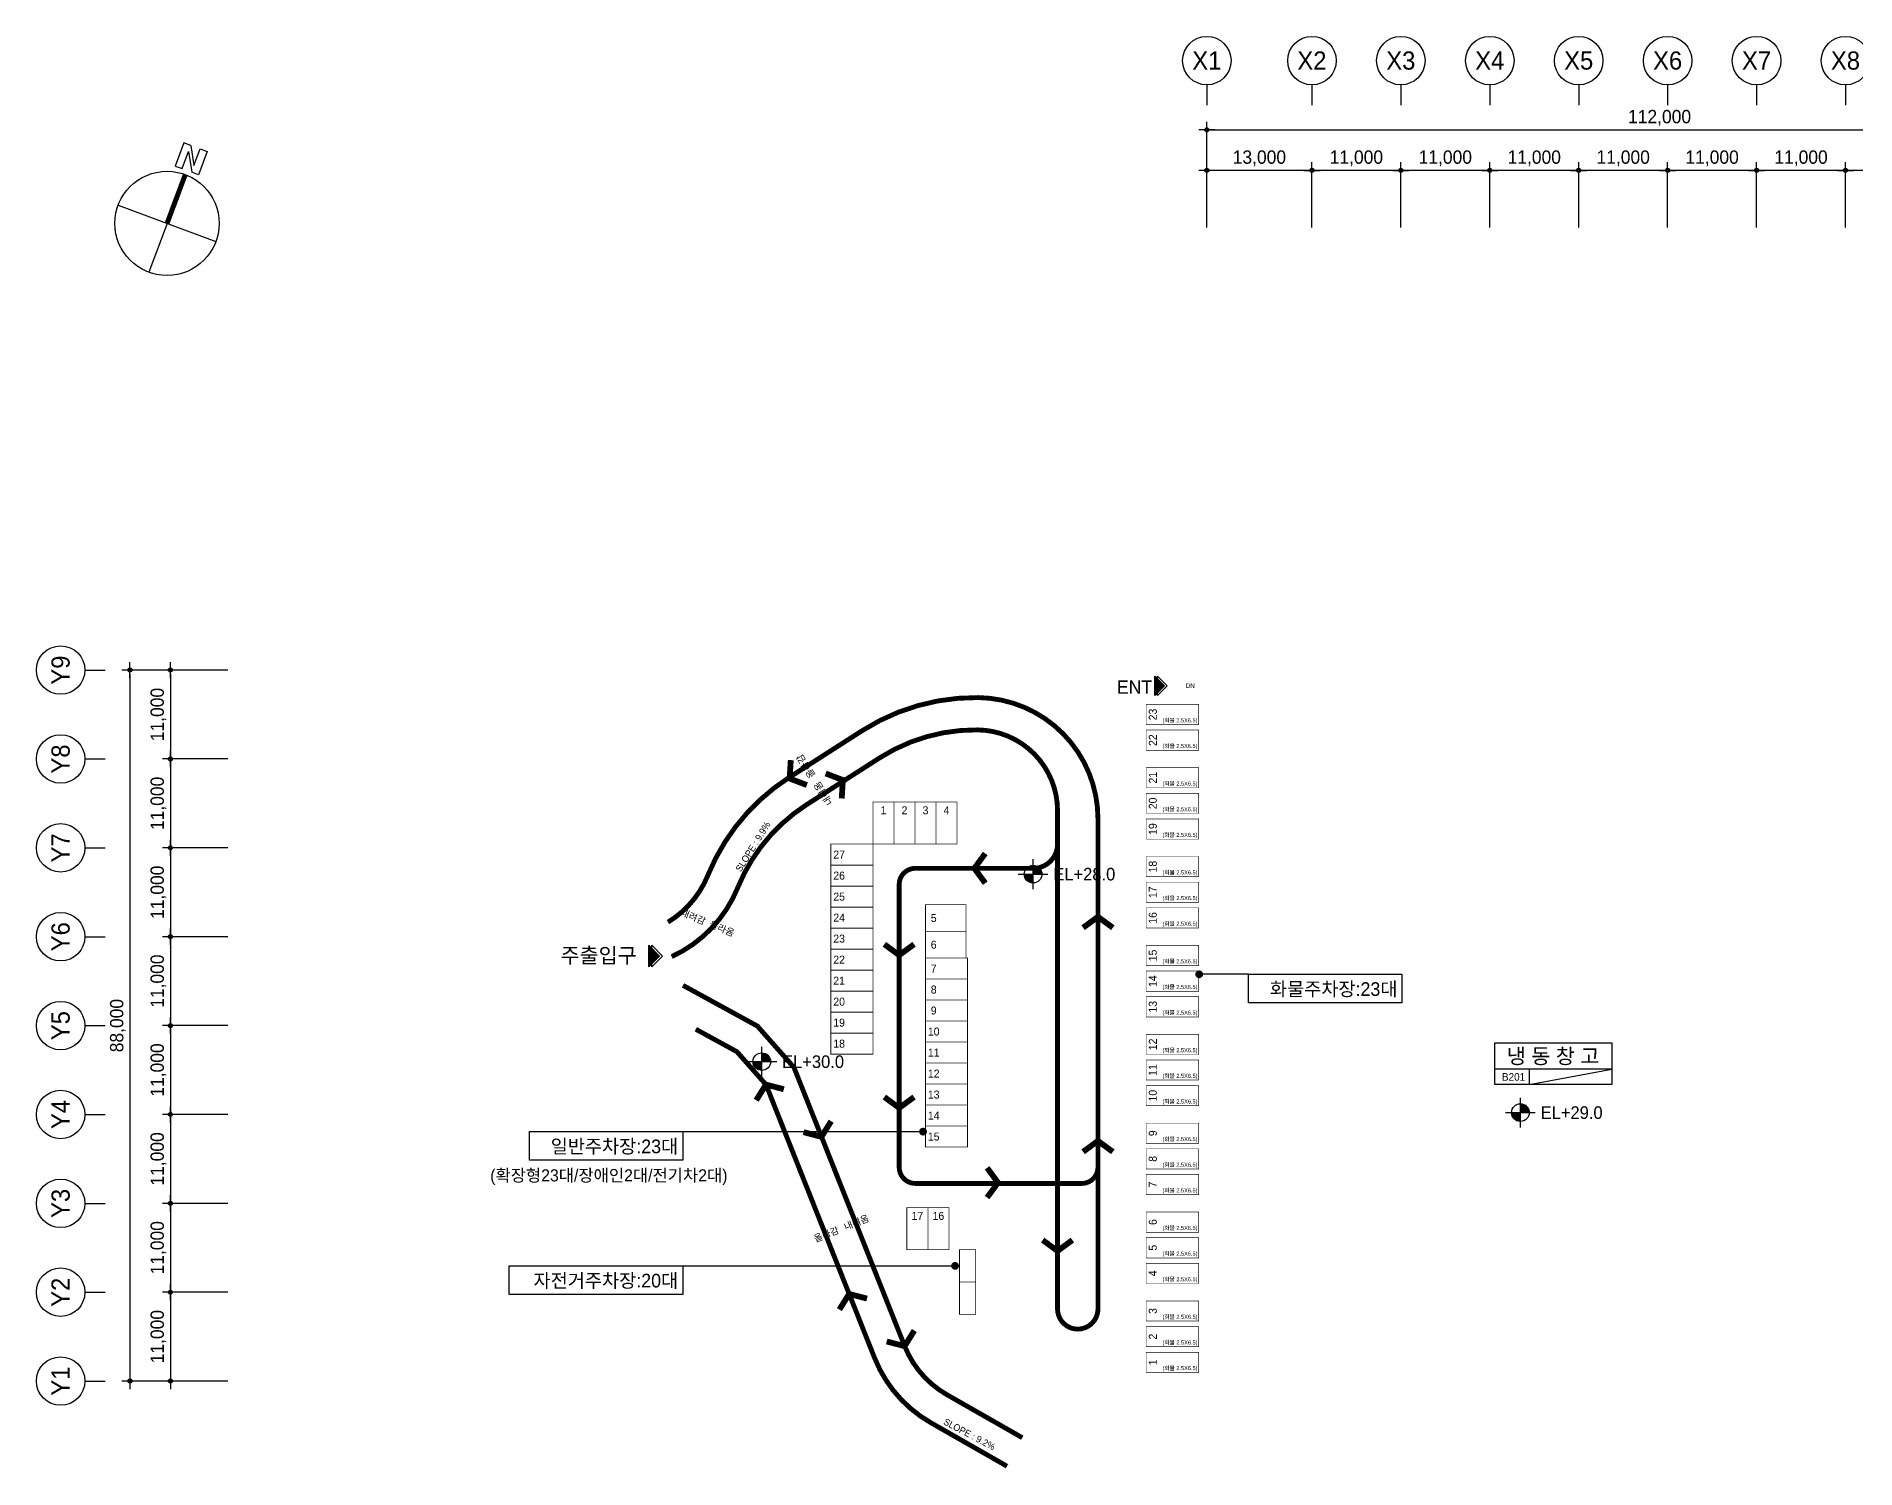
# Model space of a CAD drawing. Header units: millimetres. Extents: x 252721967 to 254373584, y 504281664 to 504550014.
# Drawn here: x 252735598 to 252960625, y 504372741 to 504550014 of the extents above; entities that cross this region are included whole.
import ezdxf
from ezdxf.enums import TextEntityAlignment as Align

# ---------------------------------------------------------------- set-up
doc = ezdxf.new("R2010")
doc.units = ezdxf.units.MM
doc.linetypes.add('HIDDEN2', pattern=[0.1875, 0.125, -0.0625])
for name, color, linetype in [('4A.TEC DIM', 7, 'Continuous'), ('4A.TEC TEXT', 7, 'Continuous'), ('4A.TEC TEXT 1', 3, 'Continuous'), ('4A.TEC TEXT 2', 3, 'Continuous'), ('4A.TEC 심볼', 7, 'Continuous'), ('COL', 2, 'Continuous'), ('HAT', 8, 'Continuous'), ('text', 3, 'Continuous'), ('TEXT2', 7, 'Continuous'), ('㈜SE&C TEXT', 7, 'Continuous'), ('㈜SE&C TEXT 1', 3, 'Continuous'), ('㈜SE&C 심볼', 7, 'Continuous')]:
    doc.layers.add(name, color=color, linetype=linetype)
doc.styles.add('GHS', font='malgun.ttf')
doc.styles.add('SAMOO', font='')
doc.styles.add('나눔고딕', font='')
doc.styles.add('돋움', font='')
doc.styles.add('돋음체', font='')
doc.styles.add('울릉도L', font='')
doc.styles.get('SAMOO').set_extended_font_data('Dotum')
doc.styles.get('나눔고딕').set_extended_font_data('Dotum')
doc.styles.get('돋움').set_extended_font_data('Dotum')
doc.styles.get('돋음체').set_extended_font_data('Dotum')
doc.styles.get('울릉도L').set_extended_font_data('Dotum')
doc.dimstyles.new('DIM_600(외부치수)', dxfattribs={"dimscale": 400, "dimtxt": 3.3, "dimasz": 1, "dimexe": 2, "dimexo": 2, "dimgap": 1, "dimtad": 1, "dimdec": 0, "dimdsep": 46, "dimlunit": 6, "dimtxsty": '나눔고딕', "dimblk1": 'DIMDOT', "dimblk2": 'DIMDOT', "dimsah": 1, "dimcen": 2.5, "dimdle": 1.5, "dimclrd": 8, "dimclre": 8, "dimclrt": 3, "dimadec": 0, "dimazin": 0, "dimtfac": 1, "dimtdec": 0, "dimtix": 1, "dimtmove": 2, "dimatfit": 3, "dimldrblk": 'DIMDOT', "dimfxl": 1, "dimtvp": 1, "dimtolj": 1, "dimtzin": 0, "dimarcsym": 0})

# ---------------------------------------------------------------- blocks, each defined once
blk = doc.blocks.new('DIMDOT')
at = {"color": 0}
blk.add_line((-2, 0), (2, 0), dxfattribs=at)
for radius in [0.5, 0.25]:
    blk.add_circle((0, 0), radius, dxfattribs=at)
blk = doc.blocks.new('*D132')
at = {"layer": '4A.TEC DIM', "color": 8, "lineweight": -2}
for p, q in [((169308, -38163), (169308, -25069)), ((169808, -26069), (280808, -26069)), ((281308, -38163), (281308, -25069))]:
    blk.add_line(p, q, dxfattribs=at)
at = {"layer": 'Defpoints', "color": 0}
for p in [(281308, -26069), (169308, -39163), (281308, -39163)]:
    blk.add_point(p, dxfattribs=at)
at = {"layer": '4A.TEC DIM', "color": 8, "lineweight": -2, "xscale": 500, "yscale": 500, "zscale": 500, "rotation": 180}
blk.add_blockref('DIMDOT', (169308, -26069), dxfattribs=at)
at = {"layer": '4A.TEC DIM', "color": 8, "lineweight": -2, "xscale": 500, "yscale": 500, "zscale": 500}
blk.add_blockref('DIMDOT', (281308, -26069), dxfattribs=at)
at = {"layer": '4A.TEC DIM', "color": 3, "insert": (225308, -24584), "char_height": 1650, "attachment_point": 5, "style": '나눔고딕'}
blk.add_mtext('\\A1;112,000', dxfattribs=at)
blk = doc.blocks.new('ccs122')
at = {"layer": '4A.TEC 심볼'}
blk.add_line((0, 8), (0, 3), dxfattribs=at)
blk.add_circle((0, 14), 6, dxfattribs=at)
at = {"layer": '4A.TEC TEXT 2', "color": 3, "style": 'GHS'}
blk.add_attdef('NO', text='', height=4.5, dxfattribs=at).set_placement((-0.01, 14.02), align=Align.MIDDLE_CENTER)
blk = doc.blocks.new('*D134')
at = {"layer": '4A.TEC DIM', "color": 8, "lineweight": -2}
for p, q in [((48195, -103937), (40113, -103937)), ((41113, -104437), (41113, -114437)), ((48195, -114937), (40113, -114937))]:
    blk.add_line(p, q, dxfattribs=at)
at = {"layer": 'Defpoints', "color": 0}
for p in [(49195, -103937), (41113, -114937), (49195, -114937)]:
    blk.add_point(p, dxfattribs=at)
at = {"layer": '4A.TEC DIM', "color": 8, "lineweight": -2, "xscale": 500, "yscale": 500, "zscale": 500}
for p, rotation in [((41113, -103937), 90), ((41113, -114937), 270)]:
    blk.add_blockref('DIMDOT', p, dxfattribs=dict(at, rotation=rotation))
at = {"layer": '4A.TEC DIM', "color": 3, "insert": (39628, -109437), "char_height": 1650, "attachment_point": 5, "rotation": 90, "style": '나눔고딕'}
blk.add_mtext('\\A1;11,000', dxfattribs=at)
blk = doc.blocks.new('*D135')
at = {"layer": '4A.TEC DIM', "color": 8, "lineweight": -2}
for p, q in [((48195, -92937), (35100, -92937)), ((36100, -93437), (36100, -180437)), ((48195, -180937), (35100, -180937))]:
    blk.add_line(p, q, dxfattribs=at)
at = {"layer": 'Defpoints', "color": 0}
for p in [(49195, -92937), (36100, -180937), (49195, -180937)]:
    blk.add_point(p, dxfattribs=at)
at = {"layer": '4A.TEC DIM', "color": 8, "lineweight": -2, "xscale": 500, "yscale": 500, "zscale": 500}
for p, rotation in [((36100, -92937), 90), ((36100, -180937), 270)]:
    blk.add_blockref('DIMDOT', p, dxfattribs=dict(at, rotation=rotation))
at = {"layer": '4A.TEC DIM', "color": 3, "insert": (34615, -136937), "char_height": 1650, "attachment_point": 5, "rotation": 90, "style": '나눔고딕'}
blk.add_mtext('\\A1;88,000', dxfattribs=at)
blk = doc.blocks.new('*D136')
at = {"layer": '4A.TEC DIM', "color": 8, "lineweight": -2}
for p, q in [((48195, -169937), (40113, -169937)), ((41113, -170437), (41113, -180437)), ((48195, -180937), (40113, -180937))]:
    blk.add_line(p, q, dxfattribs=at)
at = {"layer": 'Defpoints', "color": 0}
for p in [(49195, -169937), (41113, -180937), (49195, -180937)]:
    blk.add_point(p, dxfattribs=at)
at = {"layer": '4A.TEC DIM', "color": 8, "lineweight": -2, "xscale": 500, "yscale": 500, "zscale": 500}
for p, rotation in [((41113, -169937), 90), ((41113, -180937), 270)]:
    blk.add_blockref('DIMDOT', p, dxfattribs=dict(at, rotation=rotation))
at = {"layer": '4A.TEC DIM', "color": 3, "insert": (39628, -175437), "char_height": 1650, "attachment_point": 5, "rotation": 90, "style": '나눔고딕'}
blk.add_mtext('\\A1;11,000', dxfattribs=at)
blk = doc.blocks.new('*D137')
at = {"layer": '4A.TEC DIM', "color": 8, "lineweight": -2}
for p, q in [((48195, -158937), (40113, -158937)), ((41113, -159437), (41113, -169437)), ((48195, -169937), (40113, -169937))]:
    blk.add_line(p, q, dxfattribs=at)
at = {"layer": 'Defpoints', "color": 0}
for p in [(49195, -158937), (41113, -169937), (49195, -169937)]:
    blk.add_point(p, dxfattribs=at)
at = {"layer": '4A.TEC DIM', "color": 8, "lineweight": -2, "xscale": 500, "yscale": 500, "zscale": 500}
for p, rotation in [((41113, -158937), 90), ((41113, -169937), 270)]:
    blk.add_blockref('DIMDOT', p, dxfattribs=dict(at, rotation=rotation))
at = {"layer": '4A.TEC DIM', "color": 3, "insert": (39628, -164437), "char_height": 1650, "attachment_point": 5, "rotation": 90, "style": '나눔고딕'}
blk.add_mtext('\\A1;11,000', dxfattribs=at)
blk = doc.blocks.new('*D138')
at = {"layer": '4A.TEC DIM', "color": 8, "lineweight": -2}
for p, q in [((48195, -147937), (40113, -147937)), ((41113, -148437), (41113, -158437)), ((48195, -158937), (40113, -158937))]:
    blk.add_line(p, q, dxfattribs=at)
at = {"layer": 'Defpoints', "color": 0}
for p in [(49195, -147937), (41113, -158937), (49195, -158937)]:
    blk.add_point(p, dxfattribs=at)
at = {"layer": '4A.TEC DIM', "color": 8, "lineweight": -2, "xscale": 500, "yscale": 500, "zscale": 500}
for p, rotation in [((41113, -147937), 90), ((41113, -158937), 270)]:
    blk.add_blockref('DIMDOT', p, dxfattribs=dict(at, rotation=rotation))
at = {"layer": '4A.TEC DIM', "color": 3, "insert": (39628, -153437), "char_height": 1650, "attachment_point": 5, "rotation": 90, "style": '나눔고딕'}
blk.add_mtext('\\A1;11,000', dxfattribs=at)
blk = doc.blocks.new('*D139')
at = {"layer": '4A.TEC DIM', "color": 8, "lineweight": -2}
for p, q in [((48195, -136937), (40113, -136937)), ((41113, -137437), (41113, -147437)), ((48195, -147937), (40113, -147937))]:
    blk.add_line(p, q, dxfattribs=at)
at = {"layer": 'Defpoints', "color": 0}
for p in [(49195, -136937), (41113, -147937), (49195, -147937)]:
    blk.add_point(p, dxfattribs=at)
at = {"layer": '4A.TEC DIM', "color": 8, "lineweight": -2, "xscale": 500, "yscale": 500, "zscale": 500}
for p, rotation in [((41113, -136937), 90), ((41113, -147937), 270)]:
    blk.add_blockref('DIMDOT', p, dxfattribs=dict(at, rotation=rotation))
at = {"layer": '4A.TEC DIM', "color": 3, "insert": (39628, -142437), "char_height": 1650, "attachment_point": 5, "rotation": 90, "style": '나눔고딕'}
blk.add_mtext('\\A1;11,000', dxfattribs=at)
blk = doc.blocks.new('*D140')
at = {"layer": '4A.TEC DIM', "color": 8, "lineweight": -2}
for p, q in [((48195, -125937), (40113, -125937)), ((41113, -126437), (41113, -136437)), ((48195, -136937), (40113, -136937))]:
    blk.add_line(p, q, dxfattribs=at)
at = {"layer": 'Defpoints', "color": 0}
for p in [(49195, -125937), (41113, -136937), (49195, -136937)]:
    blk.add_point(p, dxfattribs=at)
at = {"layer": '4A.TEC DIM', "color": 8, "lineweight": -2, "xscale": 500, "yscale": 500, "zscale": 500}
for p, rotation in [((41113, -125937), 90), ((41113, -136937), 270)]:
    blk.add_blockref('DIMDOT', p, dxfattribs=dict(at, rotation=rotation))
at = {"layer": '4A.TEC DIM', "color": 3, "insert": (39628, -131437), "char_height": 1650, "attachment_point": 5, "rotation": 90, "style": '나눔고딕'}
blk.add_mtext('\\A1;11,000', dxfattribs=at)
blk = doc.blocks.new('*D141')
at = {"layer": '4A.TEC DIM', "color": 8, "lineweight": -2}
for p, q in [((48195, -114937), (40113, -114937)), ((41113, -115437), (41113, -125437)), ((48195, -125937), (40113, -125937))]:
    blk.add_line(p, q, dxfattribs=at)
at = {"layer": 'Defpoints', "color": 0}
for p in [(49195, -114937), (41113, -125937), (49195, -125937)]:
    blk.add_point(p, dxfattribs=at)
at = {"layer": '4A.TEC DIM', "color": 8, "lineweight": -2, "xscale": 500, "yscale": 500, "zscale": 500}
for p, rotation in [((41113, -114937), 90), ((41113, -125937), 270)]:
    blk.add_blockref('DIMDOT', p, dxfattribs=dict(at, rotation=rotation))
at = {"layer": '4A.TEC DIM', "color": 3, "insert": (39628, -120437), "char_height": 1650, "attachment_point": 5, "rotation": 90, "style": '나눔고딕'}
blk.add_mtext('\\A1;11,000', dxfattribs=at)
blk = doc.blocks.new('*D118')
at = {"layer": '4A.TEC DIM', "color": 8, "lineweight": -2}
for p, q in [((169308, -38163), (169308, -30082)), ((181808, -31082), (169808, -31082)), ((182308, -38163), (182308, -30082))]:
    blk.add_line(p, q, dxfattribs=at)
at = {"layer": 'Defpoints', "color": 0}
for p in [(169308, -31082), (169308, -39163), (182308, -39163)]:
    blk.add_point(p, dxfattribs=at)
at = {"layer": '4A.TEC DIM', "color": 8, "lineweight": -2, "xscale": 500, "yscale": 500, "zscale": 500, "rotation": 180}
blk.add_blockref('DIMDOT', (169308, -31082), dxfattribs=at)
at = {"layer": '4A.TEC DIM', "color": 8, "lineweight": -2, "xscale": 500, "yscale": 500, "zscale": 500}
blk.add_blockref('DIMDOT', (182308, -31082), dxfattribs=at)
at = {"layer": '4A.TEC DIM', "color": 3, "insert": (175808, -29597), "char_height": 1650, "attachment_point": 5, "style": '나눔고딕'}
blk.add_mtext('\\A1;13,000', dxfattribs=at)
blk = doc.blocks.new('*D119')
at = {"layer": '4A.TEC DIM', "color": 8, "lineweight": -2}
for p, q in [((182308, -38163), (182308, -30082)), ((192808, -31082), (182808, -31082)), ((193308, -38163), (193308, -30082))]:
    blk.add_line(p, q, dxfattribs=at)
at = {"layer": 'Defpoints', "color": 0}
for p in [(182308, -31082), (182308, -39163), (193308, -39163)]:
    blk.add_point(p, dxfattribs=at)
at = {"layer": '4A.TEC DIM', "color": 8, "lineweight": -2, "xscale": 500, "yscale": 500, "zscale": 500, "rotation": 180}
blk.add_blockref('DIMDOT', (182308, -31082), dxfattribs=at)
at = {"layer": '4A.TEC DIM', "color": 8, "lineweight": -2, "xscale": 500, "yscale": 500, "zscale": 500}
blk.add_blockref('DIMDOT', (193308, -31082), dxfattribs=at)
at = {"layer": '4A.TEC DIM', "color": 3, "insert": (187808, -29597), "char_height": 1650, "attachment_point": 5, "style": '나눔고딕'}
blk.add_mtext('\\A1;11,000', dxfattribs=at)
blk = doc.blocks.new('*D120')
at = {"layer": '4A.TEC DIM', "color": 8, "lineweight": -2}
for p, q in [((193308, -38163), (193308, -30082)), ((203808, -31082), (193808, -31082)), ((204308, -38163), (204308, -30082))]:
    blk.add_line(p, q, dxfattribs=at)
at = {"layer": 'Defpoints', "color": 0}
for p in [(193308, -31082), (193308, -39163), (204308, -39163)]:
    blk.add_point(p, dxfattribs=at)
at = {"layer": '4A.TEC DIM', "color": 8, "lineweight": -2, "xscale": 500, "yscale": 500, "zscale": 500, "rotation": 180}
blk.add_blockref('DIMDOT', (193308, -31082), dxfattribs=at)
at = {"layer": '4A.TEC DIM', "color": 8, "lineweight": -2, "xscale": 500, "yscale": 500, "zscale": 500}
blk.add_blockref('DIMDOT', (204308, -31082), dxfattribs=at)
at = {"layer": '4A.TEC DIM', "color": 3, "insert": (198808, -29597), "char_height": 1650, "attachment_point": 5, "style": '나눔고딕'}
blk.add_mtext('\\A1;11,000', dxfattribs=at)
blk = doc.blocks.new('*D121')
at = {"layer": '4A.TEC DIM', "color": 8, "lineweight": -2}
for p, q in [((204308, -38163), (204308, -30082)), ((214808, -31082), (204808, -31082)), ((215308, -38163), (215308, -30082))]:
    blk.add_line(p, q, dxfattribs=at)
at = {"layer": 'Defpoints', "color": 0}
for p in [(204308, -31082), (204308, -39163), (215308, -39163)]:
    blk.add_point(p, dxfattribs=at)
at = {"layer": '4A.TEC DIM', "color": 8, "lineweight": -2, "xscale": 500, "yscale": 500, "zscale": 500, "rotation": 180}
blk.add_blockref('DIMDOT', (204308, -31082), dxfattribs=at)
at = {"layer": '4A.TEC DIM', "color": 8, "lineweight": -2, "xscale": 500, "yscale": 500, "zscale": 500}
blk.add_blockref('DIMDOT', (215308, -31082), dxfattribs=at)
at = {"layer": '4A.TEC DIM', "color": 3, "insert": (209808, -29597), "char_height": 1650, "attachment_point": 5, "style": '나눔고딕'}
blk.add_mtext('\\A1;11,000', dxfattribs=at)
blk = doc.blocks.new('*D122')
at = {"layer": '4A.TEC DIM', "color": 8, "lineweight": -2}
for p, q in [((215308, -38163), (215308, -30082)), ((225808, -31082), (215808, -31082)), ((226308, -38163), (226308, -30082))]:
    blk.add_line(p, q, dxfattribs=at)
at = {"layer": 'Defpoints', "color": 0}
for p in [(215308, -31082), (215308, -39163), (226308, -39163)]:
    blk.add_point(p, dxfattribs=at)
at = {"layer": '4A.TEC DIM', "color": 8, "lineweight": -2, "xscale": 500, "yscale": 500, "zscale": 500, "rotation": 180}
blk.add_blockref('DIMDOT', (215308, -31082), dxfattribs=at)
at = {"layer": '4A.TEC DIM', "color": 8, "lineweight": -2, "xscale": 500, "yscale": 500, "zscale": 500}
blk.add_blockref('DIMDOT', (226308, -31082), dxfattribs=at)
at = {"layer": '4A.TEC DIM', "color": 3, "insert": (220808, -29597), "char_height": 1650, "attachment_point": 5, "style": '나눔고딕'}
blk.add_mtext('\\A1;11,000', dxfattribs=at)
blk = doc.blocks.new('*D123')
at = {"layer": '4A.TEC DIM', "color": 8, "lineweight": -2}
for p, q in [((226308, -38163), (226308, -30082)), ((236808, -31082), (226808, -31082)), ((237308, -38163), (237308, -30082))]:
    blk.add_line(p, q, dxfattribs=at)
at = {"layer": 'Defpoints', "color": 0}
for p in [(226308, -31082), (226308, -39163), (237308, -39163)]:
    blk.add_point(p, dxfattribs=at)
at = {"layer": '4A.TEC DIM', "color": 8, "lineweight": -2, "xscale": 500, "yscale": 500, "zscale": 500, "rotation": 180}
blk.add_blockref('DIMDOT', (226308, -31082), dxfattribs=at)
at = {"layer": '4A.TEC DIM', "color": 8, "lineweight": -2, "xscale": 500, "yscale": 500, "zscale": 500}
blk.add_blockref('DIMDOT', (237308, -31082), dxfattribs=at)
at = {"layer": '4A.TEC DIM', "color": 3, "insert": (231808, -29597), "char_height": 1650, "attachment_point": 5, "style": '나눔고딕'}
blk.add_mtext('\\A1;11,000', dxfattribs=at)
blk = doc.blocks.new('*D124')
at = {"layer": '4A.TEC DIM', "color": 8, "lineweight": -2}
for p, q in [((237308, -38163), (237308, -30082)), ((247808, -31082), (237808, -31082)), ((248308, -38163), (248308, -30082))]:
    blk.add_line(p, q, dxfattribs=at)
at = {"layer": 'Defpoints', "color": 0}
for p in [(237308, -31082), (237308, -39163), (248308, -39163)]:
    blk.add_point(p, dxfattribs=at)
at = {"layer": '4A.TEC DIM', "color": 8, "lineweight": -2, "xscale": 500, "yscale": 500, "zscale": 500, "rotation": 180}
blk.add_blockref('DIMDOT', (237308, -31082), dxfattribs=at)
at = {"layer": '4A.TEC DIM', "color": 8, "lineweight": -2, "xscale": 500, "yscale": 500, "zscale": 500}
blk.add_blockref('DIMDOT', (248308, -31082), dxfattribs=at)
at = {"layer": '4A.TEC DIM', "color": 3, "insert": (242808, -29597), "char_height": 1650, "attachment_point": 5, "style": '나눔고딕'}
blk.add_mtext('\\A1;11,000', dxfattribs=at)
blk = doc.blocks.new('*D125')
at = {"layer": '4A.TEC DIM', "color": 8, "lineweight": -2}
for p, q in [((248308, -38163), (248308, -30082)), ((258808, -31082), (248808, -31082)), ((259308, -38163), (259308, -30082))]:
    blk.add_line(p, q, dxfattribs=at)
at = {"layer": 'Defpoints', "color": 0}
for p in [(248308, -31082), (248308, -39163), (259308, -39163)]:
    blk.add_point(p, dxfattribs=at)
at = {"layer": '4A.TEC DIM', "color": 8, "lineweight": -2, "xscale": 500, "yscale": 500, "zscale": 500, "rotation": 180}
blk.add_blockref('DIMDOT', (248308, -31082), dxfattribs=at)
at = {"layer": '4A.TEC DIM', "color": 8, "lineweight": -2, "xscale": 500, "yscale": 500, "zscale": 500}
blk.add_blockref('DIMDOT', (259308, -31082), dxfattribs=at)
at = {"layer": '4A.TEC DIM', "color": 3, "insert": (253808, -29597), "char_height": 1650, "attachment_point": 5, "style": '나눔고딕'}
blk.add_mtext('\\A1;11,000', dxfattribs=at)
blk = doc.blocks.new('*D128')
at = {"layer": '4A.TEC DIM', "color": 8, "lineweight": -2}
for p, q in [((48195, -92937), (40113, -92937)), ((41113, -93437), (41113, -103437)), ((48195, -103937), (40113, -103937))]:
    blk.add_line(p, q, dxfattribs=at)
at = {"layer": 'Defpoints', "color": 0}
for p in [(49195, -92937), (41113, -103937), (49195, -103937)]:
    blk.add_point(p, dxfattribs=at)
at = {"layer": '4A.TEC DIM', "color": 8, "lineweight": -2, "xscale": 500, "yscale": 500, "zscale": 500}
for p, rotation in [((41113, -92937), 90), ((41113, -103937), 270)]:
    blk.add_blockref('DIMDOT', p, dxfattribs=dict(at, rotation=rotation))
at = {"layer": '4A.TEC DIM', "color": 3, "insert": (39628, -98437), "char_height": 1650, "attachment_point": 5, "rotation": 90, "style": '나눔고딕'}
blk.add_mtext('\\A1;11,000', dxfattribs=at)
blk = doc.blocks.new('FL-LEVEL1')
at = {"layer": '4A.TEC 심볼', "linetype": 'ByBlock'}
h = blk.add_hatch(color=256, dxfattribs=at)
h.paths.add_polyline_path([(295, 175), (295, 0), (470, 0, 0.414214)])
h.paths.add_polyline_path([(295, 0), (120, 0, 0.414214), (295, -175)])
for p, q in [((0, 0), (590, 0)), ((295, -295), (295, 295))]:
    blk.add_line(p, q, dxfattribs=at)
blk.add_circle((295, 0), 175, dxfattribs=at)
at = {"layer": '4A.TEC TEXT 2', "color": 3, "linetype": 'ByBlock', "style": 'SAMOO'}
blk.add_attdef('FL', text='', height=250, dxfattribs=at).set_placement((695, 0), align=Align.MIDDLE_LEFT)
blk = doc.blocks.new('dr-sy-018-D-M')
at = {"layer": '4A.TEC 심볼', "color": 0}
for p, q in [((-1, 16.4), (-2.5, 16.4)), ((-2.5, 16.4), (-2.5, 11.4)), ((-1, 16.4), (1, 12.8)), ((-1, 15.09), (1.05, 11.4)), ((-1, 11.4), (-1, 15.09)), ((1, 12.8), (1, 16.4)), ((1, 16.4), (2.5, 16.4)), ((2.5, 16.4), (2.5, 11.4)), ((-2.5, 11.4), (-1, 11.4)), ((2.5, 11.4), (1.05, 11.4)), ((-10.5, 0), (10.5, 0)), ((0, 0), (0, -10.5))]:
    blk.add_line(p, q, dxfattribs=at)
at = {"layer": '4A.TEC 심볼', "color": 0, "const_width": 1}
blk.add_lwpolyline([(0, 10.5), (0, 0)], dxfattribs=at)
at = {"layer": '4A.TEC 심볼', "color": 0}
blk.add_circle((0, 0), 10.5, dxfattribs=at)
blk = doc.blocks.new('dwgFD3B')
at = {"layer": '4A.TEC 심볼'}
ref = blk.add_blockref('ccs122', (169307.63, -24500.01, 1666.22), dxfattribs=dict(at, xscale=499.9999977496833, yscale=499.9999977496833, zscale=499.9999977496833))
ref.add_attrib('NO', 'X1', dxfattribs={"layer": '0', "color": 3, "height": 2250, "style": '울릉도L'}).set_placement((169304.55, -17491.05, 1666.22), align=Align.MIDDLE_CENTER)
ref = blk.add_blockref('ccs122', (182307.63, -24500.01, -3333.78), dxfattribs=dict(at, xscale=499.9999977496833, yscale=499.9999977496833, zscale=499.9999977496833))
ref.add_attrib('NO', 'X2', dxfattribs={"layer": '0', "color": 3, "height": 2250, "style": '울릉도L'}).set_placement((182304.55, -17491.05, 1666.22), align=Align.MIDDLE_CENTER)
ref = blk.add_blockref('ccs122', (193307.63, -24500.01, -3333.78), dxfattribs=dict(at, xscale=499.9999977496833, yscale=499.9999977496833, zscale=499.9999977496833))
ref.add_attrib('NO', 'X3', dxfattribs={"layer": '0', "color": 3, "height": 2250, "style": '울릉도L'}).set_placement((193304.55, -17491.05, 1666.22), align=Align.MIDDLE_CENTER)
ref = blk.add_blockref('ccs122', (204307.63, -24500.01, -3333.78), dxfattribs=dict(at, xscale=499.9999977496833, yscale=499.9999977496833, zscale=499.9999977496833))
ref.add_attrib('NO', 'X4', dxfattribs={"layer": '0', "color": 3, "height": 2250, "style": '울릉도L'}).set_placement((204304.55, -17491.05, 1666.22), align=Align.MIDDLE_CENTER)
ref = blk.add_blockref('ccs122', (215307.63, -24500.01, -3333.78), dxfattribs=dict(at, xscale=499.9999977496833, yscale=499.9999977496833, zscale=499.9999977496833))
ref.add_attrib('NO', 'X5', dxfattribs={"layer": '0', "color": 3, "height": 2250, "style": '울릉도L'}).set_placement((215304.55, -17491.05, 1666.22), align=Align.MIDDLE_CENTER)
ref = blk.add_blockref('ccs122', (226307.63, -24500.01, -3333.78), dxfattribs=dict(at, xscale=499.9999977496833, yscale=499.9999977496833, zscale=499.9999977496833))
ref.add_attrib('NO', 'X6', dxfattribs={"layer": '0', "color": 3, "height": 2250, "style": '울릉도L'}).set_placement((226304.55, -17491.05, 1666.22), align=Align.MIDDLE_CENTER)
ref = blk.add_blockref('ccs122', (237307.63, -24500, -3333.78), dxfattribs=dict(at, xscale=499.9999977496833, yscale=499.9999977496833, zscale=499.9999977496833))
ref.add_attrib('NO', 'X7', dxfattribs={"layer": '0', "color": 3, "height": 2250, "style": '울릉도L'}).set_placement((237304.55, -17491.04, 1666.22), align=Align.MIDDLE_CENTER)
ref = blk.add_blockref('ccs122', (248307.63, -24500, -3333.78), dxfattribs=dict(at, xscale=499.9999977496833, yscale=499.9999977496833, zscale=499.9999977496833))
ref.add_attrib('NO', 'X8', dxfattribs={"layer": '0', "color": 3, "height": 2250, "style": '울릉도L'}).set_placement((248304.55, -17491.05, 1666.22), align=Align.MIDDLE_CENTER)
ref = blk.add_blockref('ccs122', (34531.36, -92936.83, 1666.22), dxfattribs=dict(at, xscale=499.9999977496833, yscale=499.9999977496833, zscale=499.9999977496833, rotation=90))
ref.add_attrib('NO', 'Y9', dxfattribs={"layer": '0', "color": 3, "height": 2250, "rotation": 90, "style": '울릉도L'}).set_placement((27522.4, -92939.91, 1666.22), align=Align.MIDDLE_CENTER)
ref = blk.add_blockref('ccs122', (34531.36, -103936.83, 1666.22), dxfattribs=dict(at, xscale=499.9999977496833, yscale=499.9999977496833, zscale=499.9999977496833, rotation=90))
ref.add_attrib('NO', 'Y8', dxfattribs={"layer": '0', "color": 3, "height": 2250, "rotation": 90, "style": '울릉도L'}).set_placement((27522.4, -103939.91, 1666.22), align=Align.MIDDLE_CENTER)
ref = blk.add_blockref('ccs122', (34531.36, -114936.83, 1666.22), dxfattribs=dict(at, xscale=499.9999977496833, yscale=499.9999977496833, zscale=499.9999977496833, rotation=90))
ref.add_attrib('NO', 'Y7', dxfattribs={"layer": '0', "color": 3, "height": 2250, "rotation": 90, "style": '울릉도L'}).set_placement((27522.41, -114939.91, 1666.22), align=Align.MIDDLE_CENTER)
ref = blk.add_blockref('ccs122', (34531.36, -125936.83, 1666.22), dxfattribs=dict(at, xscale=499.9999977496833, yscale=499.9999977496833, zscale=499.9999977496833, rotation=90))
ref.add_attrib('NO', 'Y6', dxfattribs={"layer": '0', "color": 3, "height": 2250, "rotation": 90, "style": '울릉도L'}).set_placement((27522.4, -125939.91, 1666.22), align=Align.MIDDLE_CENTER)
ref = blk.add_blockref('ccs122', (34531.36, -136936.83, 1666.22), dxfattribs=dict(at, xscale=499.9999977496833, yscale=499.9999977496833, zscale=499.9999977496833, rotation=90))
ref.add_attrib('NO', 'Y5', dxfattribs={"layer": '0', "color": 3, "height": 2250, "rotation": 90, "style": '울릉도L'}).set_placement((27522.41, -136939.91, 1666.22), align=Align.MIDDLE_CENTER)
ref = blk.add_blockref('ccs122', (34531.36, -147936.83, 1666.22), dxfattribs=dict(at, xscale=499.9999977496833, yscale=499.9999977496833, zscale=499.9999977496833, rotation=90))
ref.add_attrib('NO', 'Y4', dxfattribs={"layer": '0', "color": 3, "height": 2250, "rotation": 90, "style": '울릉도L'}).set_placement((27522.4, -147939.91, 1666.22), align=Align.MIDDLE_CENTER)
ref = blk.add_blockref('ccs122', (34531.36, -158936.83, 1666.22), dxfattribs=dict(at, xscale=499.9999977496833, yscale=499.9999977496833, zscale=499.9999977496833, rotation=90))
ref.add_attrib('NO', 'Y3', dxfattribs={"layer": '0', "color": 3, "height": 2250, "rotation": 90, "style": '울릉도L'}).set_placement((27522.4, -158939.91, 1666.22), align=Align.MIDDLE_CENTER)
ref = blk.add_blockref('ccs122', (34531.36, -169936.83, 1666.22), dxfattribs=dict(at, xscale=499.9999977496833, yscale=499.9999977496833, zscale=499.9999977496833, rotation=90))
ref.add_attrib('NO', 'Y2', dxfattribs={"layer": '0', "color": 3, "height": 2250, "rotation": 90, "style": '울릉도L'}).set_placement((27522.4, -169939.91, 1666.22), align=Align.MIDDLE_CENTER)
ref = blk.add_blockref('ccs122', (34531.36, -180936.83, 1666.22), dxfattribs=dict(at, xscale=499.9999977496833, yscale=499.9999977496833, zscale=499.9999977496833, rotation=90))
ref.add_attrib('NO', 'Y1', dxfattribs={"layer": '0', "color": 3, "height": 2250, "rotation": 90, "style": '울릉도L'}).set_placement((27522.4, -180939.91, 1666.22), align=Align.MIDDLE_CENTER)
at = {"layer": '4A.TEC DIM'}
for base, p1, p2, picture, middle in [((281307.63, -26068.86, 1666.22), (169307.63, -39163.16, 1666.22), (281307.63, -39163.16, -2512.89), '*D132', (225307.63, -24583.79, 1666.22)), ((169307.63, -31081.58, 1666.22), (182307.63, -39163.16, -3333.78), (169307.63, -39163.16, 1666.22), '*D118', (175807.63, -29596.51, 1666.22)), ((182307.63, -31081.58, -3333.78), (193307.63, -39163.16, -3333.78), (182307.63, -39163.16, -3333.78), '*D119', (187807.63, -29596.51, -3333.78)), ((193307.63, -31081.58, -3333.78), (204307.63, -39163.16, -3333.78), (193307.63, -39163.16, -3333.78), '*D120', (198807.63, -29596.51, -3333.78)), ((204307.63, -31081.58, -3333.78), (215307.63, -39163.16, -3333.78), (204307.63, -39163.16, -3333.78), '*D121', (209807.63, -29596.51, -3333.78)), ((215307.63, -31081.58, -3333.78), (226307.63, -39163.16, -3333.78), (215307.63, -39163.16, -3333.78), '*D122', (220807.63, -29596.51, -3333.78)), ((226307.63, -31081.58, -3333.78), (237307.63, -39163.16, -3333.78), (226307.63, -39163.16, -3333.78), '*D123', (231807.63, -29596.51, -3333.78)), ((237307.63, -31081.58, -3333.78), (248307.63, -39163.16, -3333.78), (237307.63, -39163.16, -3333.78), '*D124', (242807.63, -29596.51, -3333.78)), ((248307.63, -31081.58, -3333.78), (259307.63, -39163.16, -3333.78), (248307.63, -39163.16, -3333.78), '*D125', (253807.63, -29596.51, -3333.78))]:
    dim = blk.add_linear_dim(base=base, p1=p1, p2=p2, dimstyle='DIM_600(외부치수)', override={"dimscale": 500, "dimdec": 1, "dimblk1": 'DIMDOT', "dimblk2": 'DIMDOT'}, dxfattribs=at)
    dim.commit()
    dim.dimension.update_dxf_attribs({"geometry": picture, "text_midpoint": middle})
for base, p1, p2, picture, middle in [((36100.22, -180936.83, 1666.22), (49194.51, -92936.83, 1666.22), (49194.51, -180936.83, 1666.22), '*D135', (34615.14, -136936.83, 1666.22)), ((41112.94, -103936.83, 1666.22), (49194.51, -92936.83, 1666.22), (49194.51, -103936.83, 1666.22), '*D128', (39627.86, -98436.83, 1666.22)), ((41112.94, -114936.83, 1666.22), (49194.51, -103936.83, 1666.22), (49194.51, -114936.83, 1666.22), '*D134', (39627.86, -109436.83, 1666.22)), ((41112.94, -125936.83, 1666.22), (49194.51, -114936.83, 1666.22), (49194.51, -125936.83, 1666.22), '*D141', (39627.87, -120436.83, 1666.22)), ((41112.94, -136936.83, 1666.22), (49194.51, -125936.83, 1666.22), (49194.51, -136936.83, 1666.22), '*D140', (39627.87, -131436.83, 1666.22)), ((41112.94, -147936.83, 1666.22), (49194.51, -136936.83, 1666.22), (49194.51, -147936.83, 1666.22), '*D139', (39627.87, -142436.83, 1666.22)), ((41112.94, -158936.83, 1666.22), (49194.51, -147936.83, 1666.22), (49194.51, -158936.83, 1666.22), '*D138', (39627.86, -153436.83, 1666.22)), ((41112.93, -169936.83, 1666.22), (49194.51, -158936.83, 1666.22), (49194.51, -169936.83, 1666.22), '*D137', (39627.86, -164436.83, 1666.22)), ((41112.93, -180936.83, 1666.22), (49194.51, -169936.83, 1666.22), (49194.51, -180936.83, 1666.22), '*D136', (39627.86, -175436.83, 1666.22))]:
    dim = blk.add_linear_dim(base=base, p1=p1, p2=p2, angle=90, dimstyle='DIM_600(외부치수)', override={"dimscale": 500, "dimdec": 1, "dimblk1": 'DIMDOT', "dimblk2": 'DIMDOT'}, dxfattribs=at)
    dim.commit()
    dim.dimension.update_dxf_attribs({"geometry": picture, "text_midpoint": middle})

msp = doc.modelspace()

# ---------------------------------------------------------------- hatches: boundary and pattern name
at = {"layer": '4A.TEC 심볼'}
for points in [[(252873948, 504468435), (252873948, 504470807), (252875134, 504469621)], [(252811351, 504434852), (252811351, 504437521), (252812685, 504436187)]]:
    msp.add_hatch(color=256, dxfattribs=at).paths.add_polyline_path(points)

# ---------------------------------------------------------------- linework, layer by layer
at = {"color": 50, "const_width": 100}
for points, elevation in [([(252839074, 504455241), (252839074, 504450041), (252841674, 504450041), (252841674, 504455241)], 0), ([(252841674, 504455241), (252841674, 504450041), (252844274, 504450041), (252844274, 504455241)], 0), ([(252844274, 504455241), (252844274, 504450041), (252846874, 504450041), (252846874, 504455241)], 0), ([(252846874, 504455241), (252846874, 504450041), (252849474, 504450041), (252849474, 504455241)], 1667), ([(252833874, 504447441), (252839074, 504447441), (252839074, 504450041), (252833874, 504450041)], 0), ([(252833874, 504444841), (252839074, 504444841), (252839074, 504447441), (252833874, 504447441)], 0), ([(252833874, 504442241), (252839074, 504442241), (252839074, 504444841), (252833874, 504444841)], 0), ([(252833874, 504439641), (252839074, 504439641), (252839074, 504442241), (252833874, 504442241)], 0), ([(252833874, 504437041), (252839074, 504437041), (252839074, 504439641), (252833874, 504439641)], 0), ([(252833874, 504434441), (252839074, 504434441), (252839074, 504437041), (252833874, 504437041)], 0), ([(252833874, 504431841), (252839074, 504431841), (252839074, 504434441), (252833874, 504434441)], 0), ([(252845574, 504433341), (252850774, 504433341), (252850774, 504435941), (252845574, 504435941)], 0), ([(252833874, 504429241), (252839074, 504429241), (252839074, 504431841), (252833874, 504431841)], 0), ([(252845574, 504430741), (252850774, 504430741), (252850774, 504433341), (252845574, 504433341)], 0), ([(252845574, 504428141), (252850774, 504428141), (252850774, 504430741), (252845574, 504430741)], 0), ([(252833874, 504426641), (252839074, 504426641), (252839074, 504429241), (252833874, 504429241)], 0), ([(252845574, 504425541), (252850774, 504425541), (252850774, 504428141), (252845574, 504428141)], 0), ([(252833874, 504424041), (252839074, 504424041), (252839074, 504426641), (252833874, 504426641)], 0), ([(252845574, 504422941), (252850774, 504422941), (252850774, 504425541), (252845574, 504425541)], 0), ([(252845574, 504420341), (252850774, 504420341), (252850774, 504422941), (252845574, 504422941)], 0), ([(252845574, 504417741), (252850774, 504417741), (252850774, 504420341), (252845574, 504420341)], 0), ([(252845574, 504415141), (252850774, 504415141), (252850774, 504417741), (252845574, 504417741)], 0), ([(252845574, 504412541), (252850774, 504412541), (252850774, 504415141), (252845574, 504415141)], 0)]:
    msp.add_lwpolyline(points, close=True, dxfattribs=dict(at, elevation=elevation))
for points in [[(252845574, 504439241), (252850574, 504439241), (252850574, 504442541), (252845574, 504442541)], [(252845574, 504439241), (252850574, 504439241), (252850574, 504435941), (252845574, 504435941)], [(252843274, 504399841), (252845874, 504399841), (252845874, 504405041), (252843274, 504405041)], [(252845874, 504399841), (252848474, 504399841), (252848474, 504405041), (252845874, 504405041)], [(252849774, 504395841), (252851774, 504395841), (252851774, 504399841), (252849774, 504399841)], [(252849774, 504395841), (252851774, 504395841), (252851774, 504391841), (252849774, 504391841)]]:
    msp.add_lwpolyline(points, close=True, dxfattribs=at)
at = {"layer": '4A.TEC 심볼'}
for p, q in [((252930476, 504422179, 4999), (252916009, 504422179, 4999)), ((252920259, 504422179, 4999), (252920259, 504420304, 4999)), ((252920259, 504420304, 4999), (252930476, 504422179, 4999))]:
    msp.add_line(p, q, dxfattribs=at)
at = {"layer": '4A.TEC 심볼', "elevation": 4166}
for points in [[(252875134, 504469621), (252873948, 504468435), (252873948, 504470807), (252875134, 504469621)], [(252875450, 504469621), (252874264, 504468435), (252874264, 504470807), (252875450, 504469621)]]:
    msp.add_lwpolyline(points, dxfattribs=at)
at = {"layer": '4A.TEC 심볼'}
for points in [[(252812685, 504436187), (252811351, 504434852), (252811351, 504437521), (252812685, 504436187)], [(252813041, 504436187), (252811707, 504434852), (252811707, 504437521), (252813041, 504436187)]]:
    msp.add_lwpolyline(points, dxfattribs=at)
at = {"layer": '4A.TEC 심볼', "color": 0, "const_width": 480}
for points in [[(252879428, 504433683, 1), (252879428, 504434163, 1)], [(252845274, 504414210, -1), (252845274, 504414690, -1)], [(252849237, 504397593, -1), (252849237, 504398074, -1)]]:
    msp.add_lwpolyline(points, format="xyb", close=True, dxfattribs=at)
at = {"layer": '4A.TEC 심볼', "color": 0}
for points in [[(252885549, 504433923), (252879428, 504433923)], [(252815548, 504414450), (252845274, 504414450)], [(252815548, 504397834), (252849237, 504397834)]]:
    msp.add_lwpolyline(points, dxfattribs=at)
at = {"layer": '4A.TEC 심볼', "elevation": 4999}
msp.add_lwpolyline([(252916009, 504425429), (252930476, 504425429), (252930476, 504420304), (252916009, 504420304)], close=True, dxfattribs=at)
at = {"layer": 'COL', "color": 50, "const_width": 75, "elevation": 0}
for points in [[(252879374, 504467327), (252879374, 504464827), (252872874, 504464827), (252872874, 504467327)], [(252879374, 504464152), (252879374, 504461652), (252872874, 504461652), (252872874, 504464152)], [(252879374, 504459502), (252879374, 504457002), (252872874, 504457002), (252872874, 504459502)], [(252879374, 504456327), (252879374, 504453827), (252872874, 504453827), (252872874, 504456327)], [(252879374, 504453152), (252879374, 504450652), (252872874, 504450652), (252872874, 504453152)], [(252879374, 504448502), (252879374, 504446002), (252872874, 504446002), (252872874, 504448502)], [(252879374, 504445327), (252879374, 504442827), (252872874, 504442827), (252872874, 504445327)], [(252879374, 504442152), (252879374, 504439652), (252872874, 504439652), (252872874, 504442152)], [(252879374, 504437502), (252879374, 504435002), (252872874, 504435002), (252872874, 504437502)], [(252879374, 504434327), (252879374, 504431827), (252872874, 504431827), (252872874, 504434327)], [(252879374, 504431152), (252879374, 504428652), (252872874, 504428652), (252872874, 504431152)], [(252879374, 504426502), (252879374, 504424002), (252872874, 504424002), (252872874, 504426502)], [(252879374, 504423327), (252879374, 504420827), (252872874, 504420827), (252872874, 504423327)], [(252879374, 504420152), (252879374, 504417652), (252872874, 504417652), (252872874, 504420152)], [(252879374, 504415502), (252879374, 504413002), (252872874, 504413002), (252872874, 504415502)], [(252879374, 504412327), (252879374, 504409827), (252872874, 504409827), (252872874, 504412327)], [(252879374, 504409152), (252879374, 504406652), (252872874, 504406652), (252872874, 504409152)], [(252879374, 504404502), (252879374, 504402002), (252872874, 504402002), (252872874, 504404502)], [(252879374, 504401327), (252879374, 504398827), (252872874, 504398827), (252872874, 504401327)], [(252879374, 504398152), (252879374, 504395652), (252872874, 504395652), (252872874, 504398152)], [(252879374, 504393502), (252879374, 504391002), (252872874, 504391002), (252872874, 504393502)], [(252879374, 504390327), (252879374, 504387827), (252872874, 504387827), (252872874, 504390327)], [(252879374, 504387152), (252879374, 504384652), (252872874, 504384652), (252872874, 504387152)]]:
    msp.add_lwpolyline(points, close=True, dxfattribs=at)
at = {"layer": 'HAT', "color": 210, "linetype": 'HIDDEN2', "ltscale": 10000}
for points in [[(252866908, 504392513, 600, 600, 0), (252866908, 504453176, 600, 600, 0.4101058), (252852118, 504468175, 600, 600, 0.147068), (252837722, 504464066, 600, 600, 0), (252828717, 504458294, 600, 600, 0.1545405), (252818675, 504446228, 600, 600, 0), (252818634, 504446127, 600, 600, -0.1615329), (252813721, 504440386, 600, 600, 0)], [(252842324, 504427541, 600, 600, 0), (252842324, 504410041, 600, 600, 0.4142136), (252844324, 504408041, 600, 600, 0), (252864908, 504408041, 600, 600, 0.4142136), (252866908, 504410041, 600, 600, 0)]]:
    msp.add_lwpolyline(points, format="xyseb", dxfattribs=at)
at = {"layer": 'HAT', "color": 160, "linetype": 'HIDDEN2', "ltscale": 10000}
msp.add_lwpolyline([(252861908, 504392513, 600, 600, 0), (252861908, 504454176, 600, 600, 0.4104477), (252852036, 504464176, 600, 600, 0.146769), (252839880, 504460699, 600, 600, 0), (252830875, 504454926, 600, 600, 0.1545405), (252822379, 504444717, 600, 600, 0), (252822337, 504444616, 600, 600, -0.190844), (252814179, 504436111, 600, 600, 0)], format="xyseb", dxfattribs=at)
at = {"layer": 'HAT', "color": 210, "ltscale": 3, "const_width": 720}
for points in [[(252830903, 504457343), (252828771, 504458157), (252828913, 504460435)], [(252865069, 504439690), (252866908, 504441043), (252868746, 504439690)], [(252840486, 504418737), (252842324, 504417384), (252844162, 504418737)], [(252865069, 504411953), (252866908, 504413306), (252868746, 504411953)], [(252853194, 504406296), (252854547, 504408135), (252853194, 504409973)]]:
    msp.add_lwpolyline(points, dxfattribs=at)
at = {"layer": 'HAT', "color": 160, "ltscale": 300, "const_width": 720}
for points in [[(252833224, 504458783), (252835356, 504457970), (252835214, 504455692)], [(252852969, 504448879), (252851616, 504447041), (252852969, 504445202)], [(252840486, 504437643), (252842324, 504436291), (252844162, 504437643)], [(252860069, 504401031), (252861908, 504399679), (252863746, 504401031)]]:
    msp.add_lwpolyline(points, dxfattribs=at)
at = {"layer": 'HAT', "color": 160, "linetype": 'HIDDEN2', "ltscale": 10000, "const_width": 600}
for points in [[(252861908, 504450041), (252861908, 504450041, -0.4142136), (252858908, 504447041), (252844324, 504447041, 0.4142136), (252842324, 504445041), (252842324, 504427541)], [(252861908, 504392513, 0.4142136), (252864408, 504390013)]]:
    msp.add_lwpolyline(points, format="xyb", dxfattribs=at)
at = {"layer": 'HAT', "color": 210, "linetype": 'HIDDEN2', "ltscale": 10000, "const_width": 600, "elevation": 0}
msp.add_lwpolyline([(252857546, 504376570), (252848205, 504381905, -0.1700758), (252843004, 504387897), (252829304, 504422400), (252824782, 504427517), (252815580, 504432557)], format="xyb", dxfattribs=at)
at = {"layer": 'HAT', "color": 160, "linetype": 'HIDDEN2', "ltscale": 10000, "const_width": 600, "elevation": 0}
msp.add_lwpolyline([(252855659, 504373041), (252846221, 504378432, -0.1700758), (252839286, 504386420), (252825844, 504420274), (252822247, 504424345), (252817158, 504427131)], format="xyb", dxfattribs=at)
at = {"layer": 'HAT', "color": 160, "ltscale": 300, "const_width": 720, "elevation": 0}
for points in [[(252828051, 504419696), (252825844, 504420274), (252824634, 504418339)], [(252838340, 504393786), (252836132, 504394364), (252834923, 504392429)]]:
    msp.add_lwpolyline(points, dxfattribs=at)
at = {"layer": 'HAT', "color": 210, "ltscale": 3, "const_width": 720, "elevation": 0}
for points in [[(252830493, 504414389), (252832700, 504413810), (252833909, 504415746)], [(252840781, 504388479), (252842989, 504387901), (252844198, 504389836)]]:
    msp.add_lwpolyline(points, dxfattribs=at)
at = {"layer": 'HAT', "color": 210, "linetype": 'HIDDEN2', "ltscale": 10000, "const_width": 600}
msp.add_lwpolyline([(252866908, 504392513, -0.4142136), (252864408, 504390013)], format="xyb", dxfattribs=at)
at = {"layer": 'TEXT2'}
for points in [[(252885549, 504433923), (252904515, 504433923), (252904515, 504430395), (252885549, 504430395)], [(252796582, 504414450), (252815548, 504414450), (252815548, 504410921), (252796582, 504410921)], [(252794096, 504397834), (252815548, 504397834), (252815548, 504394305), (252794096, 504394305)]]:
    msp.add_lwpolyline(points, close=True, dxfattribs=at)

# ---------------------------------------------------------------- block references
msp.add_blockref('dwgFD3B', (252711067, 504564514, 3333))
at = {"layer": '4A.TEC 심볼', "color": 3, "linetype": 'ByBlock'}
ref = msp.add_blockref('FL-LEVEL1', (252857036, 504446320), dxfattribs=dict(at, xscale=6.250000000000405, yscale=6.250000000000405, zscale=6.250000000000405))
ref.add_attrib('FL', 'EL+28.0', dxfattribs={"layer": '4A.TEC TEXT 1', "color": 3, "linetype": 'ByBlock', "height": 1562.5, "style": 'SAMOO'}).set_placement((252861380, 504446320), align=Align.MIDDLE_LEFT)
ref = msp.add_blockref('FL-LEVEL1', (252823485, 504423113), dxfattribs=dict(at, xscale=6.250000000000405, yscale=6.250000000000405, zscale=6.250000000000405))
ref.add_attrib('FL', 'EL+30.0', dxfattribs={"layer": '4A.TEC TEXT 1', "color": 3, "linetype": 'ByBlock', "height": 1562.5, "style": 'SAMOO'}).set_placement((252827829, 504423113), align=Align.MIDDLE_LEFT)
ref = msp.add_blockref('FL-LEVEL1', (252917316, 504416808, 5000), dxfattribs=dict(at, xscale=6.250000000000405, yscale=6.250000000000405, zscale=6.250000000000405))
ref.add_attrib('FL', 'EL+29.0', dxfattribs={"layer": '4A.TEC TEXT 1', "color": 3, "linetype": 'ByBlock', "height": 1562.5, "style": 'SAMOO'}).set_placement((252921660, 504416808, 5000), align=Align.MIDDLE_LEFT)
at = {"layer": '㈜SE&C 심볼', "xscale": 614.3458659365483, "yscale": 614.3458659365483, "zscale": 614.3458659365483, "rotation": 339.5087343485739}
msp.add_blockref('dr-sy-018-D-M', (252751759, 504526865), dxfattribs=at)

# ---------------------------------------------------------------- texts
at = {"layer": '4A.TEC TEXT', "style": '돋움'}
for s, height, p in [('ENT', 1666.7, (252871430, 504469474, 4166)), ('주출입구', 1875, (252805142, 504436262, -1667)), ('(확장형23대/장애인2대/전기차2대)', 1500, (252806408, 504409038))]:
    msp.add_text(s, height=height, dxfattribs=at).set_placement(p, align=Align.MIDDLE_CENTER)
at = {"layer": '4A.TEC TEXT', "color": 3, "style": '돋음체'}
for s, height, p in [('냉 동 창 고', 1875, (252923200, 504423800, 4999)), ('B201', 937.5, (252918314, 504421227, 4999))]:
    msp.add_text(s, height=height, dxfattribs=at).set_placement(p, align=Align.MIDDLE_CENTER)
at = {"layer": 'text', "style": '돋움'}
for s, p in [('23', (252873688, 504466079, 0)), ('22', (252873688, 504462904, 0)), ('21', (252873688, 504458254, 0)), ('20', (252873688, 504455079, 0)), ('19', (252873688, 504451904, 0)), ('18', (252873688, 504447254, 0)), ('17', (252873688, 504444079, 0)), ('16', (252873688, 504440904, 0)), ('15', (252873688, 504436254, 0)), ('14', (252873688, 504433079, 0)), ('13', (252873688, 504429904, 0)), ('12', (252873688, 504425254, 0)), ('11', (252873688, 504422079, 0)), ('10', (252873688, 504418904, 0)), ('9', (252873688, 504414254, 0)), ('8', (252873688, 504411079, 0)), ('7', (252873688, 504407904, 0)), ('6', (252873688, 504403254, 0)), ('5', (252873688, 504400079, 0)), ('4', (252873688, 504396904, 0)), ('3', (252873688, 504392254, 0)), ('2', (252873688, 504389079, 0)), ('1', (252873688, 504385904, 0))]:
    msp.add_text(s, height=990, rotation=90, dxfattribs=at).set_placement(p, align=Align.MIDDLE)
for s, height, p in [('(화물 2.5X6.5)', 500, (252879215, 504465108, 0)), ('(화물 2.5X6.5)', 500, (252879215, 504461933, 0)), ('(화물 2.5X6.5)', 500, (252879215, 504457283, 0)), ('(화물 2.5X6.5)', 500, (252879215, 504454108, 0)), ('(화물 2.5X6.5)', 500, (252879215, 504450933, 0)), ('(화물 2.5X6.5)', 500, (252879215, 504446283, 0)), ('(화물 2.5X6.5)', 500, (252879215, 504443108, 0)), ('(화물 2.5X6.5)', 500, (252879215, 504439933, 0)), ('(화물 2.5X6.5)', 500, (252879215, 504435283, 0)), ('(화물 2.5X6.5)', 500, (252879215, 504432108, 0)), ('화물주차장:23대', 1687.5, (252903952, 504431257, 0)), ('(화물 2.5X6.5)', 500, (252879215, 504428933, 0)), ('(화물 2.5X6.5)', 500, (252879215, 504424283, 0)), ('(화물 2.5X6.5)', 500, (252879215, 504421108, 0)), ('(화물 2.5X6.5)', 500, (252879215, 504417933, 0)), ('일반주차장:23대', 1687.5, (252814985, 504411784, 0)), ('(화물 2.5X6.5)', 500, (252879215, 504413283, 0)), ('(화물 2.5X6.5)', 500, (252879215, 504410108, 0)), ('(화물 2.5X6.5)', 500, (252879215, 504406933, 0)), ('(화물 2.5X6.5)', 500, (252879215, 504402283, 0)), ('(화물 2.5X6.5)', 500, (252879215, 504399108, 0)), ('자전거주차장:20대', 1687.5, (252814985, 504395168, 0)), ('(화물 2.5X6.5)', 500, (252879215, 504395933, 0)), ('(화물 2.5X6.5)', 500, (252879215, 504391283, 0)), ('(화물 2.5X6.5)', 500, (252879215, 504388108, 0)), ('(화물 2.5X6.5)', 500, (252879215, 504384933, 0))]:
    msp.add_text(s, height=height, dxfattribs=at).set_placement(p, align=Align.RIGHT)
for s, p in [('1', (252840374, 504454224, 0)), ('2', (252842974, 504454224, 0)), ('3', (252845574, 504454224, 0)), ('4', (252848174, 504454224, 1667)), ('27', (252834891, 504448741, 0)), ('26', (252834891, 504446141, 0)), ('25', (252834891, 504443541, 0)), ('24', (252834891, 504440941, 0)), ('5', (252846591, 504440891)), ('23', (252834891, 504438341, 0)), ('6', (252846591, 504437591)), ('22', (252834891, 504435741, 0)), ('7', (252846591, 504434641, 0)), ('21', (252834891, 504433141, 0)), ('8', (252846591, 504432041, 0)), ('20', (252834891, 504430541, 0)), ('9', (252846591, 504429441, 0)), ('19', (252834891, 504427941, 0)), ('18', (252834891, 504425341, 0)), ('10', (252846591, 504426841, 0)), ('11', (252846591, 504424241, 0)), ('12', (252846591, 504421641, 0)), ('13', (252846591, 504419041, 0)), ('14', (252846591, 504416441, 0)), ('15', (252846591, 504413841, 0)), ('17', (252844574, 504404024)), ('16', (252847174, 504404024))]:
    msp.add_text(s, height=990, dxfattribs=at).set_placement(p, align=Align.MIDDLE_CENTER)
at = {"layer": '㈜SE&C TEXT', "style": '돋움'}
msp.add_text('DN', height=555.6, rotation=359.99348, dxfattribs=at).set_placement((252878323, 504469641, 0), align=Align.MIDDLE_CENTER)
at = {"layer": '㈜SE&C TEXT 1', "style": '나눔고딕'}
for s, height, rotation, p in [('올라감', 833.3, 122.66088, (252830758, 504459679)), ('내려옴', 833.3, 122.66088, (252832916, 504456312)), ('SLOPE : 9.9%', 833.33, 57.99149, (252824239, 504449728)), ('내려감', 833.3, 337.80096, (252816827, 504441036)), ('올라옴', 833.3, 337.80096, (252820395, 504439580)), ('올라감', 833.3, 21.65715, (252833320, 504401730)), ('내려옴', 833.3, 21.65715, (252837038, 504403206, -1667)), ('SLOPE : 9.2%', 833.33, 332, (252851008, 504377002, 0))]:
    msp.add_text(s, height=height, rotation=rotation, dxfattribs=at).set_placement(p, align=Align.MIDDLE_CENTER)

doc.saveas('drawing.dxf')
